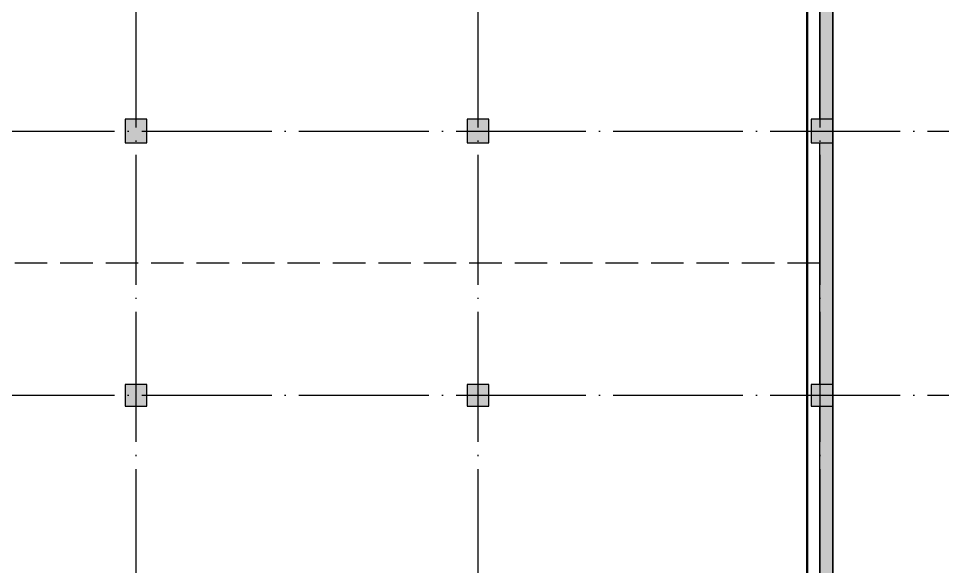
# Model space of a CAD drawing. Extents: x 290727 to 13733020, y 1731457 to 3643100.
# Drawn here: x 698462 to 719812, y 1829369 to 1842024 of the extents above; entities that cross this region are included whole.
import ezdxf

# ---------------------------------------------------------------- set-up
doc = ezdxf.new("R2010")
doc.units = 0
doc.header["$LTSCALE"] = 10
doc.linetypes.add('DASH', pattern=[0.35, 0.25, -0.1])
doc.linetypes.add('DOTE', pattern=[2.4200000000000004, 2, -0.2, 0.02, -0.2])
doc.layers.get('0').update_dxf_attribs({"linetype": 'CONTINUOUS'})
for name, color, linetype in [('-A-车行道路', 8, 'CONTINUOUS'), ('COLUMN', 9, 'CONTINUOUS'), ('DOTE', 8, 'DOTE'), ('PUB_HATCH', 8, 'CONTINUOUS'), ('WALL', 255, 'CONTINUOUS'), ('作业图', 4, 'CONTINUOUS'), ('文字', 4, 'CONTINUOUS'), ('防火分区示意线', 4, 'CONTINUOUS')]:
    doc.layers.add(name, color=color, linetype=linetype)
doc.layers.add('DIM_MODI', color=6, linetype='CONTINUOUS', plot=False)
doc.layers.get('0').off()

# ---------------------------------------------------------------- blocks, each defined once
blk = doc.blocks.new('A$C55C93FC2')
at = {"layer": 'DOTE', "linetype": 'DOTE', "ltscale": 150}
for p, q in [((216248.6431798763, 127235.4713699026), (216248.6431798766, 82642.3500122102)), ((224148.6431798763, 127235.4713699026), (224148.6431798766, 82642.3500122102)), ((232048.6431798766, 127235.4713699026), (232048.6431798766, 82642.3500122102)), ((107484.1350579557, 98742.3500122102), (252290.8196143163, 98742.3500122102)), ((107484.1350579557, 92642.3500122102), (252290.8196143163, 92642.3500122102))]:
    blk.add_line(p, q, dxfattribs=at)
blk = doc.blocks.new('_FZH')
blk.add_lwpolyline([(-0.5, -0.5), (0.5, -0.5), (0.5, 0.5), (-0.5, 0.5)], close=True)
at = {"layer": 'PUB_HATCH'}
blk.add_solid([(-0.5, -0.5), (0.5, -0.5), (-0.5, 0.5), (0.5, 0.5)], dxfattribs=at)
blk = doc.blocks.new('车库建筑作业图')
at = {"layer": 'PUB_HATCH', "linetype": 'Continuous'}
for points in [[(717276.8839529481, 2232129.787115036), (716976.8843032733, 2232129.787115036), (716976.8843121247, 2225454.787115102), (717276.8746081179, 2225454.787115102)], [(717276.8746081179, 2225179.787115499), (717276.8746081179, 2224904.787115102), (716976.8843128539, 2224904.787115102), (716976.8843202468, 2219329.787115042), (717276.8843202468, 2219329.787115042)], [(717276.884295066, 2218829.787115042), (716976.8843209099, 2218829.787115042), (716976.8843268788, 2214329.725001599), (717276.8649211836, 2214329.725001599), (717276.8649211836, 2214029.725001997), (717276.8843272767, 2214029.725001997)]]:
    blk.add_hatch(color=256, dxfattribs=at).paths.add_polyline_path(points)
at = {"layer": '-A-车行道路', "linetype": 'DASH', "ltscale": 300}
blk.add_line((716976.8843165338, 2222129.787141416), (689826.8842950658, 2222129.787114988), dxfattribs=at)
at = {"layer": 'DIM_MODI', "linetype": 'Continuous'}
blk.add_line((717276.9927089054, 2233579.782686783), (717276.8842806277, 2208680.606881932), dxfattribs=at)
at = {"layer": 'WALL', "linetype": 'Continuous'}
for p, q in [((716976.8843121441, 2225454.787115318), (716976.8843032784, 2232129.787115234)), ((717276.8843121129, 2225454.787115318), (717276.8843032869, 2232129.787115234)), ((716976.8843202443, 2219329.787115234), (716976.8843128481, 2224904.787115098)), ((717276.8843202413, 2219329.787115234), (717276.8843128645, 2224904.787115098)), ((716976.8843268598, 2214329.725001953), (716976.8843209217, 2218829.787114746)), ((717276.8843272767, 2214029.725001997), (717276.8843209393, 2218829.787114746))]:
    blk.add_line(p, q, dxfattribs=at)
at = {"layer": '防火分区示意线', "color": 5, "linetype": 'DASH', "ltscale": 300, "const_width": 50, "elevation": -2.017032051709331}
blk.add_lwpolyline([(716686.7970012687, 2237177.859838529), (716686.8080434585, 2213717.55478368), (718510.6231462669, 2213717.55478368), (718510.6231462669, 2211277.590819736), (716686.8080434585, 2211277.788782894), (716686.8080434585, 2210928.161636708), (716686.8080731133, 2208928.15973419), (706348.8400330347, 2208928.159722622), (706348.8400330507, 2210254.372608233), (706348.8400330176, 2211328.159722161), (703148.8400330299, 2211328.159722161), (702173.8147297268, 2211328.151802088), (700548.8400330504, 2211328.148078748), (700548.8400330504, 2208928.159722183), (693948.8400330503, 2208928.159722184), (693948.8400330499, 2203028.159722184), (701148.8400330509, 2203028.159722159), (701148.8400330509, 2197428.159101844), (725523.197439554, 2197428.159712187), (725523.1974395593, 2196128.15972293), (720199.1199904542, 2196128.159722929), (720199.1199904656, 2191679.093963503)], dxfattribs=at)
at = {"layer": 'COLUMN', "linetype": 'Continuous', "rotation": 270}
for p, xscale, yscale, zscale in [((701176.8842950517, 2225179.787115102), 550, 499.9806261322228, 499.9806261322228), ((709076.8842950517, 2225179.787115102), 550, 499.9806261322228, 499.9806261322228), ((717026.8842950517, 2225179.787115102), 550, 499.9806261322228, 499.9806261322228), ((701176.884295066, 2219079.787115042), 500, 500, 500), ((709076.884295066, 2219079.787115042), 500, 500, 500), ((717026.884295066, 2219079.787115042), 500, 500, 500)]:
    blk.add_blockref('_FZH', p, dxfattribs=dict(at, xscale=xscale, yscale=yscale, zscale=zscale))
at = {"layer": '文字', "linetype": 'Continuous'}
blk.add_blockref('A$C55C93FC2', (484928.2411151752, 2126437.437102827), dxfattribs=at)

msp = doc.modelspace()

# ---------------------------------------------------------------- block references
at = {"layer": '作业图', "linetype": 'Continuous'}
msp.add_blockref('车库建筑作业图', (0, -385755.6740215458), dxfattribs=at)

doc.saveas('drawing.dxf')
